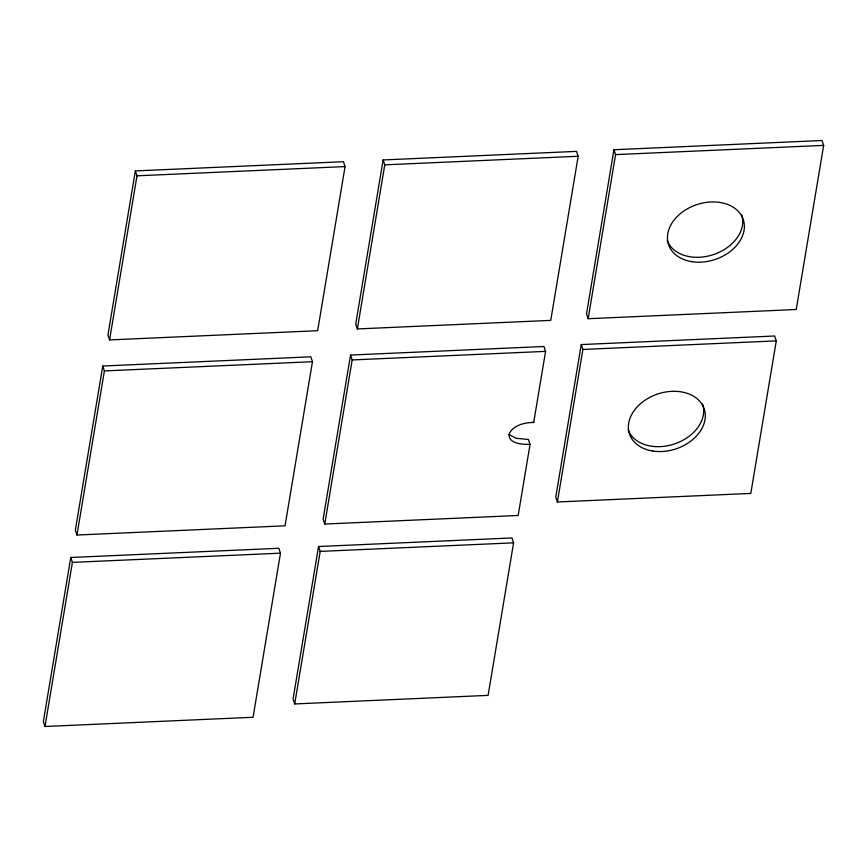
<?xml version="1.0" encoding="UTF-8"?>
<svg xmlns="http://www.w3.org/2000/svg" width="867" height="867" viewBox="0 0 867 867"><rect width="100%" height="100%" fill="white"/><g stroke="black" fill="none" stroke-linecap="round" stroke-linejoin="round"><path stroke-width="1.3" d="M70.769 557.492L43.35 721.604L44.986 726.492L253.066 717.269L280.485 553.168L278.849 548.28L70.769 557.492L72.405 562.38L44.986 726.492M102.761 366.026L75.342 530.138L76.968 535.026L285.048 525.814L312.467 361.702L310.83 356.814L102.761 366.026L104.387 370.913L76.968 535.026M135.35 170.918L107.931 335.03L109.567 339.918L317.647 330.706L345.066 166.594L343.43 161.706L135.35 170.918L136.986 175.806L109.567 339.918M318.557 546.524L293.068 699.051L294.704 703.939L488.11 695.367L513.589 542.84L511.953 537.952L318.557 546.524L320.194 551.401L294.704 703.939M530.04 444.37C496.336 445.237 507.813 422.121 533.693 422.489L545.581 351.373L543.945 346.497L350.539 355.058L323.131 519.17L324.757 524.047L518.163 515.486L530.04 444.37L528.404 439.482L516.049 438.268L508.853 434.486M383.138 159.951L355.719 324.063L357.356 328.94L550.751 320.378L578.17 156.266L576.544 151.378L383.138 159.951L384.775 164.838L357.356 328.94M324.757 524.047L352.175 359.946L350.539 355.058M581.248 344.567L555.769 497.094L557.394 501.982L750.8 493.421L776.279 340.883L774.643 336.006L581.248 344.567L582.884 349.455L557.394 501.982M613.934 149.731L586.515 313.832L588.151 318.72L796.231 309.508L823.65 145.396L822.014 140.508L613.934 149.731L615.57 154.608L588.151 318.72M136.986 175.806L345.066 166.594M384.775 164.838L578.17 156.266M615.57 154.608L823.65 145.396M582.884 349.455L776.279 340.883M104.387 370.913L312.467 361.702M352.175 359.946L545.581 351.373M72.405 562.38L280.485 553.168M320.194 551.401L513.589 542.84M533.389 421.579L533.693 422.489M702.53 403.903A39.405 28.914 -18.5 0 1 675.198 443.687A39.405 28.914 -18.5 0 1 628.217 430.097M741.588 214.528A39.405 28.914 -18.5 0 1 714.256 254.313A39.405 28.914 -18.5 0 1 667.276 240.723M652.721 451.035A39.405 28.914 -18.5 0 0 704.904 411.532A39.405 28.914 -18.5 0 0 642.902 401.735A39.405 28.914 -18.5 0 0 652.721 451.035M691.779 261.661A39.405 28.914 -18.5 0 0 743.962 222.158A39.405 28.914 -18.5 0 0 681.971 212.361A39.405 28.914 -18.5 0 0 691.779 261.661"/></g></svg>
